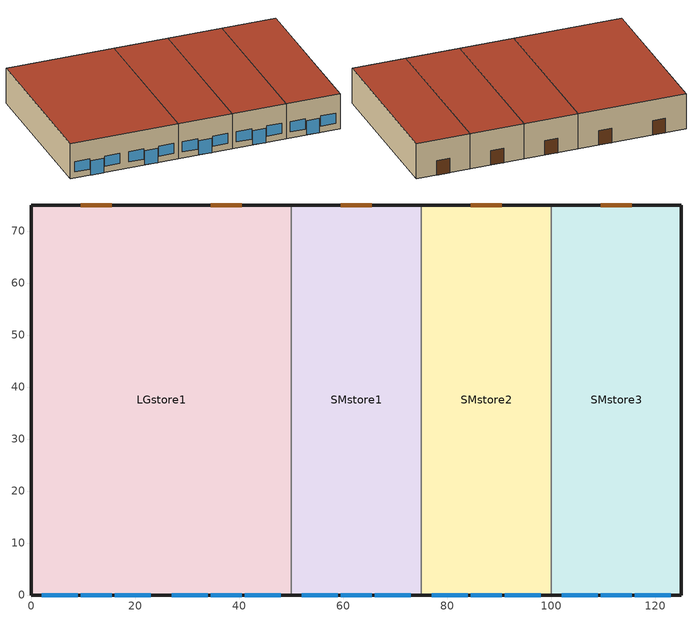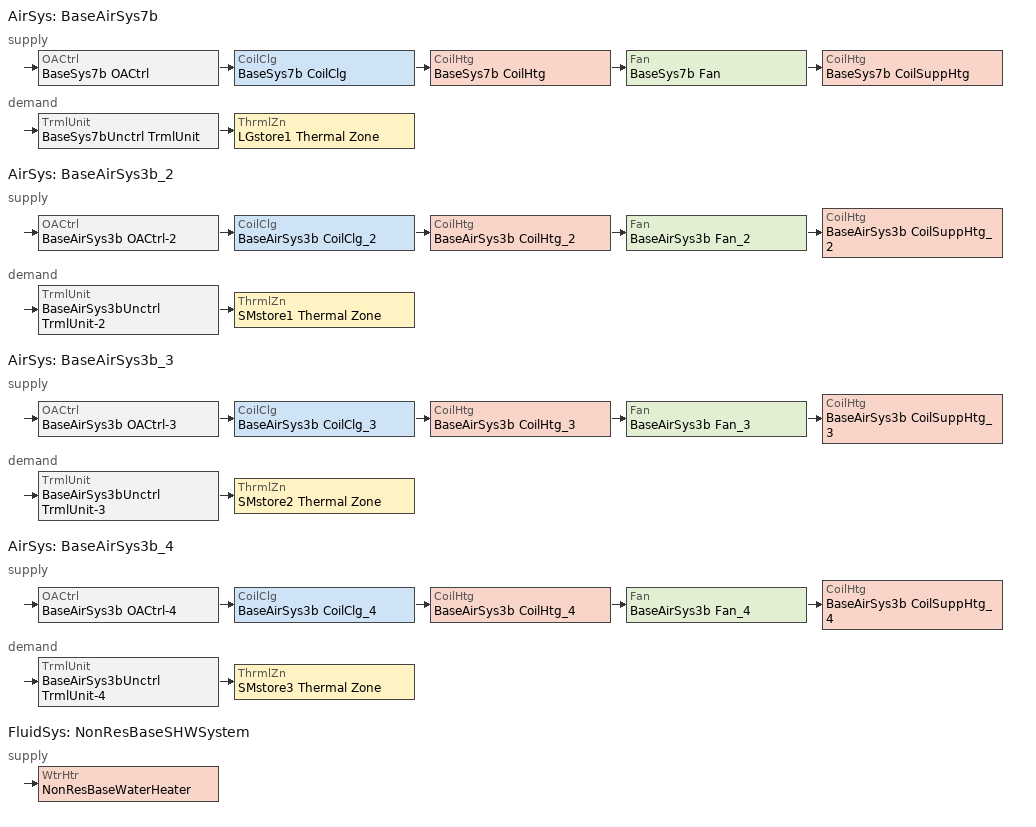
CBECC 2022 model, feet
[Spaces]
LGstore1
 floor ground (SlabOnOrBelowGradeF073): 50,75 50,0 0,0 0,75 z0
 wall outside (MetalFramedWallU055): 50,75 0,75 0,0 50,0 z0:16.99
 wall to SMstore1 (Metal Frame Interior Wall): 50,0 50,75 z0:16.99
 window (Base_AllCZ_FixedWindowU34): 9.51,0 15.52,0 / 34.51,0 40.52,0 z0:6.99; 2,0 8.99,0 / 16.01,0 23,0 / 27,0 33.99,0 / 41.01,0 48,0 z2.99:7.97
 door (Base_AllCZ_NSwng-ExtDoorU145): 15.52,75 9.51,75 / 40.52,75 34.51,75 z0:6.99
 roof outside (WoodFramingAndOtherRoofU034): 50,0 50,75 0,75 0,0 z16.99
SMstore1
 floor ground (SlabOnOrBelowGradeF073): 75,75 75,0 50,0 50,75 z0
 wall outside (MetalFramedWallU055): 50,0 75,0 / 75,75 50,75 z0:16.99
 wall to SMstore2 (Metal Frame Interior Wall): 75,0 75,75 z0:16.99
 window (Base_AllCZ_FixedWindowU34): 59.51,0 65.52,0 z0:6.99; 52,0 58.99,0 / 66.01,0 73,0 z2.99:7.97
 door (Base_AllCZ_NSwng-ExtDoorU145): 65.52,75 59.51,75 z0:6.99
 roof outside (WoodFramingAndOtherRoofU034): 75,0 75,75 50,75 50,0 z16.99
SMstore2
 floor ground (SlabOnOrBelowGradeF073): 100,75 100,0 75,0 75,75 z0
 wall outside (MetalFramedWallU055): 75,0 100,0 / 100,75 75,75 z0:16.99
 wall to SMstore3 (Metal Frame Interior Wall): 100,0 100,75 z0:16.99
 window (Base_AllCZ_FixedWindowU34): 84.51,0 90.49,0 z0:6.99; 77,0 83.99,0 / 91.01,0 98,0 z2.99:7.97
 door (Base_AllCZ_NSwng-ExtDoorU145): 90.49,75 84.51,75 z0:6.99
 roof outside (WoodFramingAndOtherRoofU034): 100,0 100,75 75,75 75,0 z16.99
SMstore3
 floor ground (SlabOnOrBelowGradeF073): 125,75 125,0 100,0 100,75 z0
 wall outside (MetalFramedWallU055): 100,0 125,0 125,75 100,75 z0:16.99
 window (Base_AllCZ_FixedWindowU34): 109.51,0 115.49,0 z0:6.99; 102,0 108.99,0 / 116.01,0 123,0 z2.99:7.97
 door (Base_AllCZ_NSwng-ExtDoorU145): 115.49,75 109.51,75 z0:6.99
 roof outside (WoodFramingAndOtherRoofU034): 125,0 125,75 100,75 100,0 z16.99
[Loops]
AirSys 'BaseAirSys7b'
 supply: OACtrl 'BaseSys7b OACtrl' > CoilClg 'BaseSys7b CoilClg' > CoilHtg 'BaseSys7b CoilHtg' > Fan 'BaseSys7b Fan' > CoilHtg 'BaseSys7b CoilSuppHtg'
 demand: TrmlUnit 'BaseSys7bUnctrl TrmlUnit' > ThrmlZn 'LGstore1 Thermal Zone'
AirSys 'BaseAirSys3b_2'
 supply: OACtrl 'BaseAirSys3b OACtrl-2' > CoilClg 'BaseAirSys3b CoilClg_2' > CoilHtg 'BaseAirSys3b CoilHtg_2' > Fan 'BaseAirSys3b Fan_2' > CoilHtg 'BaseAirSys3b CoilSuppHtg_2'
 demand: TrmlUnit 'BaseAirSys3bUnctrl TrmlUnit-2' > ThrmlZn 'SMstore1 Thermal Zone'
AirSys 'BaseAirSys3b_3'
 supply: OACtrl 'BaseAirSys3b OACtrl-3' > CoilClg 'BaseAirSys3b CoilClg_3' > CoilHtg 'BaseAirSys3b CoilHtg_3' > Fan 'BaseAirSys3b Fan_3' > CoilHtg 'BaseAirSys3b CoilSuppHtg_3'
 demand: TrmlUnit 'BaseAirSys3bUnctrl TrmlUnit-3' > ThrmlZn 'SMstore2 Thermal Zone'
AirSys 'BaseAirSys3b_4'
 supply: OACtrl 'BaseAirSys3b OACtrl-4' > CoilClg 'BaseAirSys3b CoilClg_4' > CoilHtg 'BaseAirSys3b CoilHtg_4' > Fan 'BaseAirSys3b Fan_4' > CoilHtg 'BaseAirSys3b CoilSuppHtg_4'
 demand: TrmlUnit 'BaseAirSys3bUnctrl TrmlUnit-4' > ThrmlZn 'SMstore3 Thermal Zone'
FluidSys 'NonResBaseSHWSystem'
 supply: WtrHtr 'NonResBaseWaterHeater'
[Proj]
Project: CliZn=ClimateZone1; ZipCode=95814; WeatherStation=CALIFORNIA REDWOOD COAST; QuickAnalysis=0; AirBarrier=Air barrier - not verified
[Bldg]
Strip Mall: BldgAz=0
[ConsAssm]
SlabOnOrBelowGradeF073: CompatibleSurfType=UndergroundFloor; SlabType=UnheatedSlabOnGrade; MatRef[1]=Concrete - 140 lb/ft3 - 6 in.
Metal Frame Interior Wall: CompatibleSurfType=InteriorWall; MatRef[1]=Gypsum Board - 5/8 in.; MatRef[2]=Air - Metal Wall Framing - 16 or 24 in. OC; MatRef[3]=Gypsum Board - 5/8 in.
WoodFramingAndOtherRoofU034: CompatibleSurfType=Roof; MatRef[1]=Metal Standing Seam - 1/16 in.; MatRef[2]=Compliance Insulation R28.63; CRRCInitialRefl=0.63; CRRCAgedRefl=0.63; CRRCInitialEmit=0.75; CRRCAgedEmit=0.75; CRRCProdID=XXXX-XXXX
MetalFramedWallU055: CompatibleSurfType=ExteriorWall; MatRef[1]=Stucco - 7/8 in.; MatRef[2]=Compliance Insulation R14.60; MatRef[3]=Compliance Insulation R1.41; MatRef[4]=Compliance Insulation R0.02; MatRef[5]=Compliance Insulation R0.02; MatRef[6]=Air - Metal Wall Framing - 16 or 24 in. OC; MatRef[7]=Gypsum Board - 1/2 in.
[Mat]
Name | CodeCat | CodeItem
Stucco - 7/8 in. | Plastering Materials | Stucco - 7/8 in.
Air - Metal Wall Framing - 16 or 24 in. OC | Air | Air - Metal Wall Framing - 16 or 24 in. OC
Gypsum Board - 1/2 in. | Bldg Board and Siding | Gypsum Board - 1/2 in.
Metal Standing Seam - 1/16 in. | Roofing | Metal Standing Seam - 1/16 in.
Compliance Insulation R28.63 | Insulation Board | Compliance Insulation R28.63
Concrete - 140 lb/ft3 - 6 in. | Concrete | Concrete - 140 lb/ft3 - 6 in.
Gypsum Board - 5/8 in. | Bldg Board and Siding | Gypsum Board - 5/8 in.
Compliance Insulation R0.02 | Insulation Board | Compliance Insulation R0.02
Compliance Insulation R14.60 | Insulation Board | Compliance Insulation R14.60
Compliance Insulation R1.41 | Insulation Board | Compliance Insulation R1.41
[FenCons]
Base_AllCZ_FixedWindowU34: FenType=VerticalFenestration; FenProdType=FixedWindow; AssmContext=Manufactured; CertificationMthd=NFRCRated; SHGC=0.22; UFactor=0.34; VT=0.42
[DrCons]
Base_AllCZ_NSwng-ExtDoorU145: CertificationMthd=NFRCRated; UFactor=1.45; Open=NonSwinging; DrAutoCloser=1
[Story]
Building Story 1: PRMBldgTypeForBaseWWR=Retail (strip mall)
[Spc] Story=Building Story 1; SpcFunc=Retail Sales Area (Retail Merchandise Sales); Skylit100PctControlled=0; PriSide100PctControlled=0; SecSide100PctControlled=0; SHWFluidSegRef=SHW Supply FluidSegment
Name | ThrmlZnRef | Vol
LGstore1 | LGstore1 Thermal Zone | 63730.5
SMstore1 | SMstore1 Thermal Zone | 31865.2
SMstore2 | SMstore2 Thermal Zone | 31865.2
SMstore3 | SMstore3 Thermal Zone | 31865.2
[ThrmlZn] Type=Conditioned; PriAirCondgSysPriority[1]=1; VentSysPriority=1; DayltgIllumSetpt1=825; DayltgIllumSetpt2=1100; DayltgCtrlLtgFrac1=0.106111; DayltgCtrlLtgFrac2=0.106667; DayltgCtrlType=Continuous; DayltgMinDimLtgFrac=0.2; DayltgMinDimPwrFrac=0.2
Name | PriAirCondgSysRef[1] | VentSysRef | DayltgIllumRefPt1Coord | DayltgIllumRefPt2Coord | VentCtrlMthd
LGstore1 Thermal Zone | BaseAirSys7b | BaseAirSys7b | ( 37.5164, 6.98819, 2.5 ) | ( 37.5164, 13.9764, 2.5 )
SMstore1 Thermal Zone | BaseAirSys3b_2 | BaseAirSys3b_2 | ( 62.5164, 6.98819, 2.5 ) | ( 62.5164, 13.9764, 2.5 )
SMstore2 Thermal Zone | BaseAirSys3b_3 | BaseAirSys3b_3 | ( 87.5, 6.98819, 2.5 ) | ( 87.5, 13.9764, 2.5 )
SMstore3 Thermal Zone | BaseAirSys3b_4 | BaseAirSys3b_4 | ( 112.5, 6.98819, 2.5 ) | ( 112.5, 13.9764, 2.5 ) | Fixed
[AirSys] AvailSchRef=RetailHVACAvail; FanCtrl=Continuous; NightCycleFanCtrl=CycleOnCallPrimaryZone; FanPos=DrawThrough; ClgCtrl=NoSATControl
Name | Type | CtrlZnRef
BaseAirSys7b | SZVAVHP | LGstore1 Thermal Zone
BaseAirSys3b_2 | SZHP | SMstore1 Thermal Zone
BaseAirSys3b_3 | SZHP | SMstore2 Thermal Zone
BaseAirSys3b_4 | SZHP | SMstore3 Thermal Zone
[AirSeg]
Name | Sys | Type | Path
BaseSys7b SupAirSeg | BaseAirSys7b | Supply | Ducted
BaseSys7b RetAirSeg | BaseAirSys7b | Relief | Direct
BaseAirSys3b SupAirSeg_2 | BaseAirSys3b_2 | Supply | Ducted
BaseAirSys3b RetAirSeg_2 | BaseAirSys3b_2 | Return | Direct
BaseAirSys3b SupAirSeg_3 | BaseAirSys3b_3 | Supply | Ducted
BaseAirSys3b RetAirSeg_3 | BaseAirSys3b_3 | Return | Direct
BaseAirSys3b SupAirSeg_4 | BaseAirSys3b_4 | Supply | Ducted
BaseAirSys3b RetAirSeg_4 | BaseAirSys3b_4 | Return | Direct
[CoilClg] Type=DirectExpansion; FuelSrc=Electric; CndsrType=Air
Name | Sys | NumClgStages | CapTotGrossRtd | CapTotNetRtd
BaseSys7b CoilClg | BaseAirSys7b | 2 | 100354 | 94552.4
BaseAirSys3b CoilClg_2 | BaseAirSys3b_2 | 1 | 55160.6 | 52090.4
BaseAirSys3b CoilClg_3 | BaseAirSys3b_3 | 1 | 54782.7 | 51930
BaseAirSys3b CoilClg_4 | BaseAirSys3b_4 | 1 | 54782.9 | 49657.6
[CoilHtg]
Name | Sys | Type | CapTotNetRtd | HtPumpSuppCoilHtgRef | CapTotGrossRtd
BaseSys7b CoilHtg | BaseAirSys7b | HeatPump | 102743 | BaseSys7b CoilSuppHtg
BaseSys7b CoilSuppHtg | BaseAirSys7b | Resistance |  |  | 99265.9
BaseAirSys3b CoilHtg_2 | BaseAirSys3b_2 | HeatPump | 56428.2 | BaseAirSys3b CoilSuppHtg_2
BaseAirSys3b CoilSuppHtg_2 | BaseAirSys3b_2 | Resistance |  |  | 52307.3
BaseAirSys3b CoilHtg_3 | BaseAirSys3b_3 | HeatPump | 56428.2 | BaseAirSys3b CoilSuppHtg_3
BaseAirSys3b CoilSuppHtg_3 | BaseAirSys3b_3 | Resistance |  |  | 52221.9
BaseAirSys3b CoilHtg_4 | BaseAirSys3b_4 | HeatPump | 53959 | BaseAirSys3b CoilSuppHtg_4
BaseAirSys3b CoilSuppHtg_4 | BaseAirSys3b_4 | Resistance |  |  | 50851.7
[Fan] ModelingMthd=StaticPressure; MtrPos=InAirStream
Name | Sys | CtrlMthd | FlowCap | TotStaticPress | MtrHP | MtrEff
BaseSys7b Fan | BaseAirSys7b | VariableSpeedDrive | 3335.14 | 3.68359 | 3 | 0.895
BaseAirSys3b Fan_2 | BaseAirSys3b_2 | ConstantVolume | 1837.38 | 3.56012 | 2 | 0.865
BaseAirSys3b Fan_3 | BaseAirSys3b_3 | ConstantVolume | 1831.72 | 3.56012 | 2 | 0.865
BaseAirSys3b Fan_4 | BaseAirSys3b_4 | ConstantVolume | 1751.57 | 3.56012 | 2 | 0.865
[TrmlUnit] Type=Uncontrolled
Name | Sys | ZnServedRef | PriAirSegRef | PriAirFlowMax
BaseSys7bUnctrl TrmlUnit | BaseAirSys7b | LGstore1 Thermal Zone | BaseSys7b SupAirSeg | 3335.14
BaseAirSys3bUnctrl TrmlUnit-2 | BaseAirSys3b_2 | SMstore1 Thermal Zone | BaseAirSys3b SupAirSeg_2 | 1837.38
BaseAirSys3bUnctrl TrmlUnit-3 | BaseAirSys3b_3 | SMstore2 Thermal Zone | BaseAirSys3b SupAirSeg_3 | 1831.72
BaseAirSys3bUnctrl TrmlUnit-4 | BaseAirSys3b_4 | SMstore3 Thermal Zone | BaseAirSys3b SupAirSeg_4 | 1751.57
[OACtrl] EconoCtrlMthd=FixedDryBulb; EconoIntegration=Integrated; EconoHiTempLockout=75; OASchMthd=FollowHVACAvailability; StartUpDelay=1
Name | Sys | MaxOARat | AirSegSupRef | AirSegRetRef
BaseSys7b OACtrl | BaseAirSys7b | 1 | BaseSys7b SupAirSeg | BaseSys7b RetAirSeg
BaseAirSys3b OACtrl-2 | BaseAirSys3b_2 |  | BaseAirSys3b SupAirSeg_2 | BaseAirSys3b RetAirSeg_2
BaseAirSys3b OACtrl-3 | BaseAirSys3b_3 |  | BaseAirSys3b SupAirSeg_3 | BaseAirSys3b RetAirSeg_3
BaseAirSys3b OACtrl-4 | BaseAirSys3b_4 |  | BaseAirSys3b SupAirSeg_4 | BaseAirSys3b RetAirSeg_4
[FluidSys]
NonResBaseSHWSystem: Type=ServiceHotWater; DsgnSupWtrTemp=135; DsgnSupWtrDelT=80; TempCtrl=Fixed; FixedSupTemp=135
[FluidSeg] Sys=NonResBaseSHWSystem
Name | Type
SHW Supply FluidSegment | PrimarySupply
SHW Makeup FluidSegment | MakeupFluid
[WtrHtr]
NonResBaseWaterHeater: Sys=NonResBaseSHWSystem; Cnt=1; FluidSegOutRef=SHW Supply FluidSegment; FluidSegMakeupRef=SHW Makeup FluidSegment; EF=0.654; ThrmlEff=0.8; FuelSrc=Electricity; CapRtd=13872.6
[PVArray]
Base PVArray: DCSysSize=27.28
[Batt]
Base Battery: MaxCap=29.58
